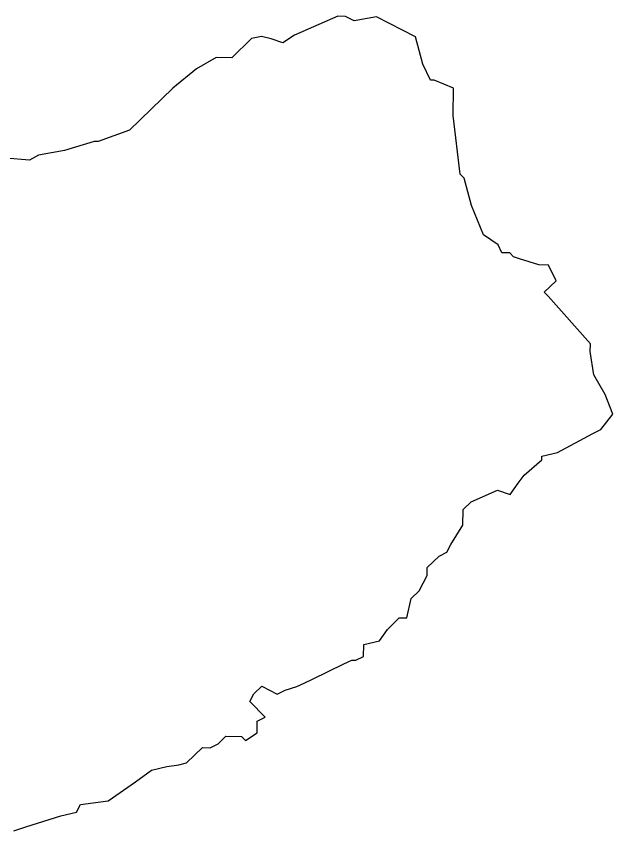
# Model space of a CAD drawing. Header units: metres. Extents: x 300332 to 304739, y 1962053 to 1965461.
# Drawn here: x 302651 to 304739, y 1962610 to 1965461 of the extents above; entities that cross this region are included whole.
import ezdxf

# ---------------------------------------------------------------- set-up
doc = ezdxf.new("R2010")
doc.units = ezdxf.units.M
doc.header["$MEASUREMENT"] = 0
doc.layers.add('VILLAGE BOUNDRY', color=10, linetype='Continuous')

msp = doc.modelspace()

# ---------------------------------------------------------------- linework, layer by layer
at = {"layer": 'VILLAGE BOUNDRY'}
msp.add_lwpolyline([(302643.2, 1962610.4), (302684.4, 1962623.4), (302807.8, 1962662.6), (302862.6, 1962675.5), (302876.6, 1962702.6), (302972.4, 1962714.9), (303068.9, 1962781.7), (303124.1, 1962821.9), (303178.9, 1962834.7), (303220, 1962841), (303247.3, 1962847.4), (303302.8, 1962901.2), (303330.1, 1962900.8), (303357.5, 1962914.1), (303385.2, 1962941), (303439.8, 1962940.2), (303453.3, 1962926.4), (303494.6, 1962953), (303495.2, 1962994), (303522.7, 1963007.3), (303468.9, 1963062.6), (303483, 1963089.8), (303510.6, 1963116.7), (303564.9, 1963088.6), (303592.4, 1963101.8), (303633.5, 1963114.9), (303661, 1963128.1), (303688.5, 1963141.4), (303798.5, 1963194.4), (303826, 1963207.7), (303839.6, 1963207.5), (303867.1, 1963220.7), (303867.7, 1963261.7), (303922.5, 1963274.5), (303950.4, 1963315.1), (303991.9, 1963355.4), (304019.2, 1963355.1), (304033.8, 1963423.1), (304061.6, 1963450), (304089.7, 1963504.2), (304090, 1963531.5), (304131.6, 1963571.9), (304159.1, 1963585.2), (304173.1, 1963612.2), (304215, 1963679.9), (304215.8, 1963734.5), (304243.5, 1963761.4), (304336.5, 1963802.1), (304380.4, 1963786.7), (304408.3, 1963827.3), (304429.2, 1963854.3), (304491.4, 1963908), (304491.6, 1963921.7), (304546.4, 1963934.5), (304670.2, 1964001), (304697.7, 1964014.2), (304739.4, 1964068.3), (304713.1, 1964136.9), (304673.2, 1964205.7), (304660.7, 1964287.9), (304661.1, 1964315.1), (304513.3, 1964481.1), (304499.8, 1964494.9), (304541.4, 1964535.3), (304514.9, 1964590.3), (304480.8, 1964590.8), (304412.8, 1964612.3), (304392.4, 1964619.4), (304379, 1964633.2), (304351.7, 1964633.6), (304338.4, 1964661.1), (304287, 1964696.4), (304244.8, 1964799), (304231.9, 1964847), (304218.9, 1964894.9), (304205.5, 1964908.8), (304181.1, 1965113.9), (304182.5, 1965209.4), (304114.7, 1965237.7), (304101, 1965237.9), (304074.5, 1965293), (304048.6, 1965388.9), (303913, 1965459.1), (303834.8, 1965444.6), (303803.8, 1965460.7), (303776.6, 1965461.1), (303625.4, 1965395), (303584.1, 1965368.3), (303543.3, 1965382.5), (303509.3, 1965389.8), (303475.1, 1965383.5), (303405.9, 1965316.2), (303351.2, 1965317), (303282.4, 1965277.1), (303199.5, 1965210), (303047.2, 1965062), (302937.4, 1965022.6), (302923.8, 1965022.8), (302820.6, 1964991.5), (302728.7, 1964975), (302697.6, 1964957.8), (302614.9, 1964964.6)], dxfattribs=at)

doc.saveas('drawing.dxf')
